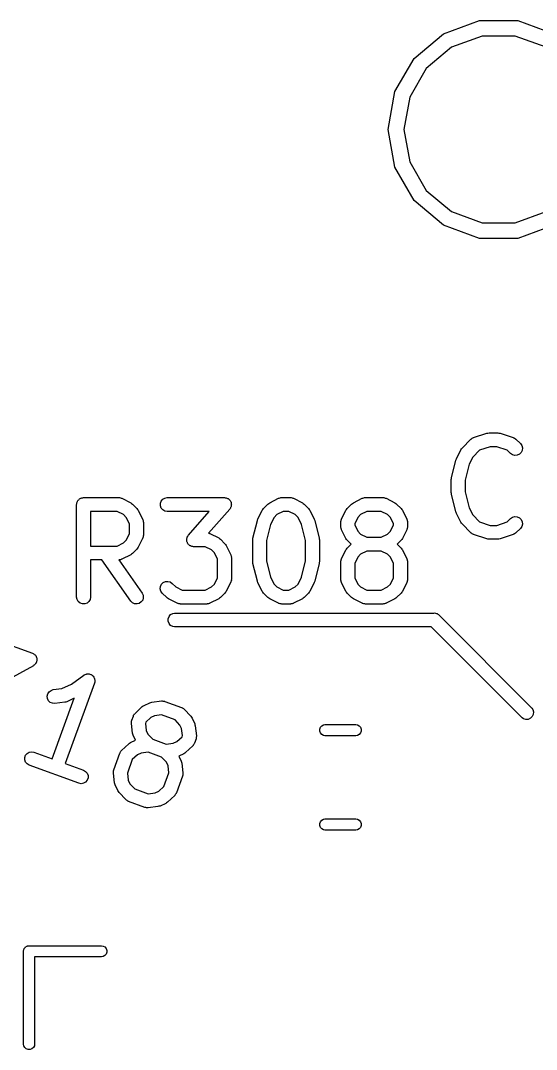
# Model space of a CAD drawing. Extents: x -0.1 to 56.2, y -70.1 to 0.1.
# Drawn here: x 30.33 to 35.91, y -32.94 to -21.82 of the extents above; entities that cross this region are included whole.
import ezdxf

# ---------------------------------------------------------------- set-up
doc = ezdxf.new("R2010")
doc.units = 0
doc.header["$MEASUREMENT"] = 0
doc.layers.add('BLACK', color=7, linetype='CONTINUOUS')

msp = doc.modelspace()

# ---------------------------------------------------------------- linework, layer by layer
at = {"layer": 'BLACK', "linetype": 'CONTINUOUS'}
for p, q in [((34.9025, -21.9651), (35.2925, -21.8232)), ((35.2925, -21.8232), (35.7075, -21.8232)), ((35.7075, -21.8232), (36.0975, -21.9651)), ((34.5846, -22.2319), (34.9025, -21.9651)), ((35.322, -21.9906), (34.9875, -22.1123)), ((35.678, -21.9906), (35.322, -21.9906)), ((36.0125, -22.1123), (35.678, -21.9906)), ((34.9875, -22.1123), (34.7148, -22.3411)), ((34.3771, -22.5913), (34.5846, -22.2319)), ((34.7148, -22.3411), (34.5368, -22.6494)), ((34.305, -23), (34.3771, -22.5913)), ((34.5368, -22.6494), (34.475, -23)), ((34.3771, -23.4087), (34.305, -23)), ((34.475, -23), (34.5368, -23.3506)), ((34.5846, -23.7681), (34.3771, -23.4087)), ((34.5368, -23.3506), (34.7148, -23.6589)), ((34.7148, -23.6589), (34.9875, -23.8877)), ((34.9025, -24.0349), (34.5846, -23.7681)), ((34.9875, -23.8877), (35.322, -24.0094)), ((35.678, -24.0094), (36.0125, -23.8877)), ((35.322, -24.0094), (35.678, -24.0094)), ((35.2925, -24.1768), (34.9025, -24.0349)), ((36.0975, -24.0349), (35.7075, -24.1768)), ((35.7075, -24.1768), (35.2925, -24.1768)), ((35.1993, -26.347), (35.2029, -26.3445)), ((35.2029, -26.3445), (35.2058, -26.3413)), ((35.2058, -26.3413), (35.2135, -26.3371)), ((35.2135, -26.3371), (35.2207, -26.332)), ((35.2207, -26.332), (35.2249, -26.3309)), ((35.2249, -26.3309), (35.2287, -26.3288)), ((35.2287, -26.3288), (35.3715, -26.2812)), ((35.3715, -26.2812), (35.3834, -26.2795)), ((35.3834, -26.2795), (35.3952, -26.2774)), ((35.3952, -26.2774), (35.4905, -26.2774)), ((35.4905, -26.2774), (35.5023, -26.2795)), ((35.5023, -26.2795), (35.5142, -26.2812)), ((35.5142, -26.2812), (35.6571, -26.3288)), ((35.6571, -26.3288), (35.6609, -26.3309)), ((35.6609, -26.3309), (35.665, -26.332)), ((35.665, -26.332), (35.6722, -26.3371)), ((35.6722, -26.3371), (35.68, -26.3413)), ((35.68, -26.3413), (35.6828, -26.3445)), ((35.6828, -26.3445), (35.6864, -26.347)), ((35.0901, -26.4617), (35.0972, -26.452)), ((35.0972, -26.452), (35.1041, -26.4422)), ((35.1041, -26.4422), (35.1993, -26.347)), ((35.4074, -26.4274), (35.2929, -26.4656)), ((35.4783, -26.4274), (35.4074, -26.4274)), ((35.5928, -26.4656), (35.4783, -26.4274)), ((35.6864, -26.347), (35.734, -26.3946)), ((35.734, -26.3946), (35.7489, -26.4159)), ((35.7489, -26.4159), (35.7557, -26.4411)), ((35.7557, -26.4411), (35.7534, -26.467)), ((35.0368, -26.5723), (35.0401, -26.5648)), ((35.0401, -26.5648), (35.0424, -26.5569)), ((35.0424, -26.5569), (35.0901, -26.4617)), ((35.2188, -26.5397), (35.1803, -26.6167)), ((35.2929, -26.4656), (35.2188, -26.5397)), ((35.6279, -26.5007), (35.5928, -26.4656)), ((35.6493, -26.5156), (35.6279, -26.5007)), ((35.6744, -26.5223), (35.6493, -26.5156)), ((35.7004, -26.5201), (35.6744, -26.5223)), ((35.724, -26.5091), (35.7004, -26.5201)), ((35.7424, -26.4906), (35.724, -26.5091)), ((35.7534, -26.467), (35.7424, -26.4906)), ((34.9891, -26.7628), (35.0368, -26.5723)), ((35.1803, -26.6167), (35.1369, -26.7902)), ((34.9869, -26.781), (34.9885, -26.7719)), ((34.9869, -26.9238), (34.9869, -26.781)), ((34.9885, -26.7719), (34.9891, -26.7628)), ((35.1369, -26.7902), (35.1369, -26.9146)), ((30.9446, -27.0149), (30.9488, -27.0099)), ((30.9488, -27.0099), (30.9521, -27.0042)), ((30.9521, -27.0042), (30.9571, -27)), ((30.9571, -27), (30.9613, -26.9949)), ((30.9613, -26.9949), (30.967, -26.9916)), ((30.967, -26.9916), (30.972, -26.9874)), ((30.972, -26.9874), (30.9782, -26.9852)), ((30.9782, -26.9852), (30.9839, -26.9819)), ((30.9839, -26.9819), (30.9903, -26.9808)), ((30.9903, -26.9808), (30.9965, -26.9785)), ((30.9965, -26.9785), (31.0031, -26.9785)), ((31.0031, -26.9785), (31.0095, -26.9774)), ((31.0095, -26.9774), (31.3905, -26.9774)), ((31.3905, -26.9774), (31.3947, -26.9781)), ((31.3947, -26.9781), (31.3991, -26.9779)), ((31.3991, -26.9779), (31.4075, -26.9804)), ((31.4075, -26.9804), (31.4161, -26.9819)), ((31.4161, -26.9819), (31.4199, -26.9841)), ((31.4199, -26.9841), (31.424, -26.9853)), ((31.424, -26.9853), (31.5193, -27.0329)), ((31.8493, -27.0149), (31.8661, -26.9949)), ((31.8661, -26.9949), (31.8886, -26.9819)), ((31.8886, -26.9819), (31.9143, -26.9774)), ((31.9143, -26.9774), (32.5333, -26.9774)), ((32.5333, -26.9774), (32.5405, -26.9787)), ((32.5405, -26.9787), (32.5479, -26.9788)), ((32.5479, -26.9788), (32.5533, -26.9809)), ((32.5533, -26.9809), (32.559, -26.9819)), ((32.559, -26.9819), (32.5653, -26.9856)), ((32.5653, -26.9856), (32.5722, -26.9882)), ((32.5722, -26.9882), (32.5765, -26.992)), ((32.5765, -26.992), (32.5815, -26.9949)), ((32.5815, -26.9949), (32.5862, -27.0005)), ((32.5862, -27.0005), (32.5918, -27.0054)), ((32.5918, -27.0054), (32.5946, -27.0104)), ((32.5946, -27.0104), (32.5983, -27.0149)), ((33.0236, -27.0329), (33.1188, -26.9853)), ((33.1188, -26.9853), (33.123, -26.9841)), ((33.123, -26.9841), (33.1267, -26.9819)), ((33.1267, -26.9819), (33.1354, -26.9804)), ((33.1354, -26.9804), (33.1438, -26.9779)), ((33.1438, -26.9779), (33.1481, -26.9781)), ((33.1481, -26.9781), (33.1524, -26.9774)), ((33.1524, -26.9774), (33.2476, -26.9774)), ((33.2476, -26.9774), (33.2519, -26.9781)), ((33.2519, -26.9781), (33.2562, -26.9779)), ((33.2562, -26.9779), (33.2646, -26.9804)), ((33.2646, -26.9804), (33.2733, -26.9819)), ((33.2733, -26.9819), (33.277, -26.9841)), ((33.277, -26.9841), (33.2812, -26.9853)), ((33.2812, -26.9853), (33.3764, -27.0329)), ((33.9284, -27.0329), (34.0236, -26.9853)), ((34.0236, -26.9853), (34.0277, -26.9841)), ((34.0277, -26.9841), (34.0315, -26.9819)), ((34.0315, -26.9819), (34.0401, -26.9804)), ((34.0401, -26.9804), (34.0486, -26.9779)), ((34.0486, -26.9779), (34.0529, -26.9781)), ((34.0529, -26.9781), (34.0571, -26.9774)), ((34.0571, -26.9774), (34.2476, -26.9774)), ((34.2476, -26.9774), (34.2519, -26.9781)), ((34.2519, -26.9781), (34.2562, -26.9779)), ((34.2562, -26.9779), (34.2646, -26.9804)), ((34.2646, -26.9804), (34.2733, -26.9819)), ((34.2733, -26.9819), (34.277, -26.9841)), ((34.277, -26.9841), (34.2812, -26.9853)), ((34.2812, -26.9853), (34.3764, -27.0329)), ((34.9885, -26.9328), (34.9869, -26.9238)), ((34.9891, -26.942), (34.9885, -26.9328)), ((35.0368, -27.1325), (34.9891, -26.942)), ((35.1369, -26.9146), (35.1803, -27.0881)), ((30.9345, -27.0524), (30.9357, -27.0459)), ((30.9345, -28.0524), (30.9345, -27.0524)), ((30.9357, -27.0394), (30.9379, -27.0332)), ((30.9357, -27.0459), (30.9357, -27.0394)), ((30.9379, -27.0332), (30.939, -27.0267)), ((30.939, -27.0267), (30.9423, -27.021)), ((30.9423, -27.021), (30.9446, -27.0149)), ((31.5193, -27.0329), (31.5289, -27.0401)), ((31.5289, -27.0401), (31.5387, -27.047)), ((31.5387, -27.047), (31.5864, -27.0946)), ((31.5864, -27.0946), (31.5933, -27.1044)), ((31.5933, -27.1044), (31.6004, -27.1141)), ((31.6004, -27.1141), (31.648, -27.2093)), ((31.8404, -27.0394), (31.8493, -27.0149)), ((31.8404, -27.0654), (31.8404, -27.0394)), ((31.8493, -27.0899), (31.8404, -27.0654)), ((31.8661, -27.1098), (31.8493, -27.0899)), ((31.8886, -27.1229), (31.8661, -27.1098)), ((31.9143, -27.1274), (31.8886, -27.1229)), ((32.5898, -27.1018), (32.3623, -27.3618)), ((32.5936, -27.0955), (32.5898, -27.1018)), ((32.5983, -27.0899), (32.5936, -27.0955)), ((32.5983, -27.0149), (32.6008, -27.0218)), ((32.6003, -27.0844), (32.5983, -27.0899)), ((32.6033, -27.0795), (32.6003, -27.0844)), ((32.6008, -27.0218), (32.6043, -27.0282)), ((32.6047, -27.0723), (32.6033, -27.0795)), ((32.6043, -27.0282), (32.6052, -27.0339)), ((32.6072, -27.0654), (32.6047, -27.0723)), ((32.6052, -27.0339), (32.6072, -27.0394)), ((32.6072, -27.0394), (32.6072, -27.0467)), ((32.6072, -27.0467), (32.6083, -27.0539)), ((32.6083, -27.0539), (32.6072, -27.0596)), ((32.6072, -27.0596), (32.6072, -27.0654)), ((32.8948, -27.2093), (32.9424, -27.1141)), ((32.9424, -27.1141), (32.9496, -27.1044)), ((32.9496, -27.1044), (32.9565, -27.0946)), ((32.9565, -27.0946), (33.0041, -27.047)), ((33.0041, -27.047), (33.0139, -27.0401)), ((33.0139, -27.0401), (33.0236, -27.0329)), ((33.3764, -27.0329), (33.3861, -27.0401)), ((33.3861, -27.0401), (33.3959, -27.047)), ((33.3959, -27.047), (33.4435, -27.0946)), ((33.4435, -27.0946), (33.4504, -27.1044)), ((33.4504, -27.1044), (33.4576, -27.1141)), ((33.4576, -27.1141), (33.5052, -27.2093)), ((33.7996, -27.2093), (33.8472, -27.1141)), ((33.8472, -27.1141), (33.8544, -27.1044)), ((33.8544, -27.1044), (33.8613, -27.0946)), ((33.8613, -27.0946), (33.9089, -27.047)), ((33.9089, -27.047), (33.9187, -27.0401)), ((33.9187, -27.0401), (33.9284, -27.0329)), ((34.3764, -27.0329), (34.3861, -27.0401)), ((34.3861, -27.0401), (34.3959, -27.047)), ((34.3959, -27.047), (34.4435, -27.0946)), ((34.4435, -27.0946), (34.4504, -27.1044)), ((34.4504, -27.1044), (34.4576, -27.1141)), ((34.4576, -27.1141), (34.5052, -27.2093)), ((35.1803, -27.0881), (35.2188, -27.1651)), ((31.0845, -27.1274), (31.0845, -27.5012)), ((31.3728, -27.1274), (31.0845, -27.1274)), ((31.4413, -27.1616), (31.3728, -27.1274)), ((31.4717, -27.192), (31.4413, -27.1616)), ((31.506, -27.2606), (31.4717, -27.192)), ((31.648, -27.2093), (31.6493, -27.2135)), ((31.6493, -27.2135), (31.6514, -27.2172)), ((31.6514, -27.2172), (31.653, -27.2259)), ((31.653, -27.2259), (31.6555, -27.2343)), ((31.6555, -27.2343), (31.6552, -27.2386)), ((32.3681, -27.1274), (31.9143, -27.1274)), ((32.1436, -27.3839), (32.3681, -27.1274)), ((32.8415, -27.4151), (32.8891, -27.2247)), ((32.8891, -27.2247), (32.8925, -27.2172)), ((32.8925, -27.2172), (32.8948, -27.2093)), ((33.0712, -27.192), (33.0327, -27.269)), ((33.1016, -27.1616), (33.0712, -27.192)), ((33.1701, -27.1274), (33.1016, -27.1616)), ((33.2299, -27.1274), (33.1701, -27.1274)), ((33.2984, -27.1616), (33.2299, -27.1274)), ((33.3288, -27.192), (33.2984, -27.1616)), ((33.3673, -27.269), (33.3288, -27.192)), ((33.5052, -27.2093), (33.5075, -27.2172)), ((33.5075, -27.2172), (33.5109, -27.2247)), ((33.5109, -27.2247), (33.5585, -27.4151)), ((33.7922, -27.2343), (33.7947, -27.2259)), ((33.7924, -27.2386), (33.7922, -27.2343)), ((33.7947, -27.2259), (33.7962, -27.2172)), ((33.7962, -27.2172), (33.7984, -27.2135)), ((33.7984, -27.2135), (33.7996, -27.2093)), ((33.9759, -27.192), (33.9417, -27.2606)), ((34.0063, -27.1616), (33.9759, -27.192)), ((34.0748, -27.1274), (34.0063, -27.1616)), ((34.2299, -27.1274), (34.0748, -27.1274)), ((34.2984, -27.1616), (34.2299, -27.1274)), ((34.3288, -27.192), (34.2984, -27.1616)), ((34.3631, -27.2606), (34.3288, -27.192)), ((34.5052, -27.2093), (34.5064, -27.2135)), ((34.5064, -27.2135), (34.5086, -27.2172)), ((34.5086, -27.2172), (34.5101, -27.2259)), ((34.5101, -27.2259), (34.5126, -27.2343)), ((34.5126, -27.2343), (34.5123, -27.2386)), ((35.0401, -27.14), (35.0368, -27.1325)), ((35.0424, -27.1478), (35.0401, -27.14)), ((35.0901, -27.2431), (35.0424, -27.1478)), ((35.2188, -27.1651), (35.2929, -27.2392)), ((35.5928, -27.2392), (35.6279, -27.2041)), ((35.6279, -27.2041), (35.6493, -27.1892)), ((35.6493, -27.1892), (35.6744, -27.1824)), ((35.6744, -27.1824), (35.7004, -27.1847)), ((35.7004, -27.1847), (35.724, -27.1957)), ((35.724, -27.1957), (35.7424, -27.2141)), ((35.7424, -27.2141), (35.7534, -27.2377)), ((31.506, -27.368), (31.506, -27.2606)), ((31.6552, -27.2386), (31.656, -27.2429)), ((31.656, -27.2429), (31.656, -27.3857)), ((33.0327, -27.269), (32.9893, -27.4426)), ((33.4107, -27.4426), (33.3673, -27.269)), ((33.7917, -27.2429), (33.7924, -27.2386)), ((33.7917, -27.2905), (33.7917, -27.2429)), ((33.7924, -27.2947), (33.7917, -27.2905)), ((33.7922, -27.299), (33.7924, -27.2947)), ((33.7947, -27.3075), (33.7922, -27.299)), ((33.7962, -27.3161), (33.7947, -27.3075)), ((33.7984, -27.3199), (33.7962, -27.3161)), ((33.7996, -27.324), (33.7984, -27.3199)), ((33.8472, -27.4193), (33.7996, -27.324)), ((33.9417, -27.2606), (33.9417, -27.2728)), ((33.9417, -27.2728), (33.9759, -27.3413)), ((33.9759, -27.3413), (34.0063, -27.3717)), ((34.2984, -27.3717), (34.3288, -27.3413)), ((34.3288, -27.3413), (34.3631, -27.2728)), ((34.3631, -27.2728), (34.3631, -27.2606)), ((34.5052, -27.324), (34.4576, -27.4193)), ((34.5064, -27.3199), (34.5052, -27.324)), ((34.5086, -27.3161), (34.5064, -27.3199)), ((34.5101, -27.3075), (34.5086, -27.3161)), ((34.5126, -27.2991), (34.5101, -27.3075)), ((34.5123, -27.2386), (34.5131, -27.2429)), ((34.5131, -27.2905), (34.5123, -27.2947)), ((34.5123, -27.2947), (34.5126, -27.2991)), ((34.5131, -27.2429), (34.5131, -27.2905)), ((35.0972, -27.2527), (35.0901, -27.2431)), ((35.1041, -27.2626), (35.0972, -27.2527)), ((35.1993, -27.3578), (35.1041, -27.2626)), ((35.2929, -27.2392), (35.4074, -27.2774)), ((35.4074, -27.2774), (35.4783, -27.2774)), ((35.4783, -27.2774), (35.5928, -27.2392)), ((35.734, -27.3102), (35.6864, -27.3578)), ((35.7489, -27.2888), (35.734, -27.3102)), ((35.7557, -27.2637), (35.7489, -27.2888)), ((35.7534, -27.2377), (35.7557, -27.2637)), ((31.4413, -27.4669), (31.4717, -27.4365)), ((31.4717, -27.4365), (31.506, -27.368)), ((31.648, -27.4193), (31.6004, -27.5145)), ((31.6493, -27.4151), (31.648, -27.4193)), ((31.6514, -27.4114), (31.6493, -27.4151)), ((31.653, -27.4027), (31.6514, -27.4114)), ((31.6555, -27.3943), (31.653, -27.4027)), ((31.656, -27.3857), (31.6552, -27.39)), ((31.6552, -27.39), (31.6555, -27.3943)), ((32.125, -27.4318), (32.1261, -27.4261)), ((32.1261, -27.439), (32.125, -27.4318)), ((32.1261, -27.4203), (32.1286, -27.4134)), ((32.1261, -27.4261), (32.1261, -27.4203)), ((32.1261, -27.4464), (32.1261, -27.439)), ((32.1281, -27.4518), (32.1261, -27.4464)), ((32.129, -27.4575), (32.1281, -27.4518)), ((32.1286, -27.4134), (32.1301, -27.4062)), ((32.1325, -27.4639), (32.129, -27.4575)), ((32.1301, -27.4062), (32.1331, -27.4013)), ((32.1331, -27.4013), (32.135, -27.3958)), ((32.135, -27.3958), (32.1398, -27.3902)), ((32.1398, -27.3902), (32.1436, -27.3839)), ((32.3623, -27.3618), (32.3685, -27.3629)), ((32.3685, -27.3629), (32.3723, -27.365)), ((32.3723, -27.365), (32.3764, -27.3663)), ((32.3764, -27.3663), (32.4716, -27.4139)), ((32.4716, -27.4139), (32.4813, -27.421)), ((32.4813, -27.421), (32.4911, -27.4279)), ((32.4911, -27.4279), (32.5387, -27.4755)), ((32.8393, -27.4333), (32.8409, -27.4243)), ((32.8393, -27.6714), (32.8393, -27.4333)), ((32.8409, -27.4243), (32.8415, -27.4151)), ((32.9893, -27.4426), (32.9893, -27.6622)), ((33.4107, -27.6622), (33.4107, -27.4426)), ((33.5585, -27.4151), (33.5591, -27.4243)), ((33.5591, -27.4243), (33.5607, -27.4333)), ((33.5607, -27.4333), (33.5607, -27.6714)), ((33.8544, -27.4289), (33.8472, -27.4193)), ((33.8613, -27.4387), (33.8544, -27.4289)), ((33.9035, -27.481), (33.8613, -27.4387)), ((34.0063, -27.3717), (34.0748, -27.406)), ((34.0748, -27.406), (34.2299, -27.406)), ((34.2299, -27.406), (34.2984, -27.3717)), ((34.4435, -27.4387), (34.4013, -27.481)), ((34.4504, -27.4289), (34.4435, -27.4387)), ((34.4576, -27.4193), (34.4504, -27.4289)), ((35.2029, -27.3603), (35.1993, -27.3578)), ((35.2058, -27.3635), (35.2029, -27.3603)), ((35.2135, -27.3677), (35.2058, -27.3635)), ((35.2207, -27.3727), (35.2135, -27.3677)), ((35.2249, -27.3739), (35.2207, -27.3727)), ((35.2287, -27.3759), (35.2249, -27.3739)), ((35.3715, -27.4235), (35.2287, -27.3759)), ((35.3834, -27.4253), (35.3715, -27.4235)), ((35.3952, -27.4274), (35.3834, -27.4253)), ((35.4905, -27.4274), (35.3952, -27.4274)), ((35.5023, -27.4253), (35.4905, -27.4274)), ((35.5142, -27.4235), (35.5023, -27.4253)), ((35.657, -27.3759), (35.5142, -27.4235)), ((35.6609, -27.3739), (35.657, -27.3759)), ((35.665, -27.3727), (35.6609, -27.3739)), ((35.6722, -27.3677), (35.665, -27.3727)), ((35.68, -27.3635), (35.6722, -27.3677)), ((35.6828, -27.3603), (35.68, -27.3635)), ((35.6864, -27.3578), (35.6828, -27.3603)), ((31.0845, -27.5012), (31.3728, -27.5012)), ((31.3728, -27.5012), (31.4413, -27.4669)), ((31.5864, -27.534), (31.5387, -27.5816)), ((31.5933, -27.5242), (31.5864, -27.534)), ((31.6004, -27.5145), (31.5933, -27.5242)), ((32.135, -27.4708), (32.1325, -27.4639)), ((32.1388, -27.4753), (32.135, -27.4708)), ((32.1416, -27.4803), (32.1388, -27.4753)), ((32.1471, -27.4852), (32.1416, -27.4803)), ((32.1518, -27.4908), (32.1471, -27.4852)), ((32.1568, -27.4937), (32.1518, -27.4908)), ((32.1612, -27.4975), (32.1568, -27.4937)), ((32.168, -27.5001), (32.1612, -27.4975)), ((32.1743, -27.5038), (32.168, -27.5001)), ((32.1801, -27.5048), (32.1743, -27.5038)), ((32.1855, -27.5069), (32.1801, -27.5048)), ((32.1928, -27.5071), (32.1855, -27.5069)), ((32.2, -27.5083), (32.1928, -27.5071)), ((32.3252, -27.5083), (32.2, -27.5083)), ((32.3937, -27.5426), (32.3252, -27.5083)), ((32.4241, -27.573), (32.3937, -27.5426)), ((32.5387, -27.4755), (32.5456, -27.4854)), ((32.5456, -27.4854), (32.5528, -27.495)), ((32.5528, -27.495), (32.6004, -27.5903)), ((33.7996, -27.6379), (33.8472, -27.5426)), ((33.8472, -27.5426), (33.8544, -27.533)), ((33.8544, -27.533), (33.8613, -27.5232)), ((33.8613, -27.5232), (33.9035, -27.481)), ((34.0748, -27.556), (34.0063, -27.5902)), ((34.2299, -27.556), (34.0748, -27.556)), ((34.2984, -27.5902), (34.2299, -27.556)), ((34.4013, -27.481), (34.4435, -27.5232)), ((34.4435, -27.5232), (34.4504, -27.533)), ((34.4504, -27.533), (34.4576, -27.5426)), ((34.4576, -27.5426), (34.5052, -27.6379)), ((31.2086, -27.6512), (31.0845, -27.6512)), ((31.0845, -27.6512), (31.0845, -28.0524)), ((31.5195, -28.0954), (31.2086, -27.6512)), ((31.3947, -27.6504), (31.3915, -27.651)), ((31.3915, -27.651), (31.6424, -28.0094)), ((31.399, -27.6507), (31.3947, -27.6504)), ((31.4075, -27.6482), (31.399, -27.6507)), ((31.4161, -27.6467), (31.4075, -27.6482)), ((31.4199, -27.6445), (31.4161, -27.6467)), ((31.424, -27.6433), (31.4199, -27.6445)), ((31.5193, -27.5957), (31.424, -27.6433)), ((31.5289, -27.5885), (31.5193, -27.5957)), ((31.5387, -27.5816), (31.5289, -27.5885)), ((32.4583, -27.6415), (32.4241, -27.573)), ((32.4583, -27.8442), (32.4583, -27.6415)), ((32.6004, -27.5903), (32.6016, -27.5944)), ((32.6016, -27.5944), (32.6038, -27.5982)), ((32.6038, -27.5982), (32.6053, -27.6068)), ((32.6053, -27.6068), (32.6078, -27.6152)), ((32.6078, -27.6152), (32.6076, -27.6195)), ((32.6076, -27.6195), (32.6083, -27.6238)), ((32.6083, -27.6238), (32.6083, -27.8619)), ((32.8409, -27.6805), (32.8393, -27.6714)), ((32.8415, -27.6896), (32.8409, -27.6805)), ((32.9893, -27.6622), (33.0327, -27.8357)), ((33.3673, -27.8357), (33.4107, -27.6622)), ((33.5591, -27.6805), (33.5585, -27.6896)), ((33.5607, -27.6714), (33.5591, -27.6805)), ((33.7917, -27.6714), (33.7924, -27.6672)), ((33.7917, -27.8619), (33.7917, -27.6714)), ((33.7922, -27.6629), (33.7947, -27.6544)), ((33.7924, -27.6672), (33.7922, -27.6629)), ((33.7947, -27.6544), (33.7962, -27.6458)), ((33.7962, -27.6458), (33.7984, -27.642)), ((33.7984, -27.642), (33.7996, -27.6379)), ((33.9759, -27.6206), (33.9417, -27.6891)), ((34.0063, -27.5902), (33.9759, -27.6206)), ((34.3288, -27.6206), (34.2984, -27.5902)), ((34.3631, -27.6891), (34.3288, -27.6206)), ((34.5052, -27.6379), (34.5064, -27.642)), ((34.5064, -27.642), (34.5086, -27.6458)), ((34.5086, -27.6458), (34.5101, -27.6544)), ((34.5101, -27.6544), (34.5126, -27.6629)), ((34.5126, -27.6629), (34.5123, -27.6672)), ((34.5123, -27.6672), (34.5131, -27.6714)), ((34.5131, -27.6714), (34.5131, -27.8619)), ((32.8891, -27.8801), (32.8415, -27.6896)), ((33.5585, -27.6896), (33.5109, -27.8801)), ((33.9417, -27.6891), (33.9417, -27.8442)), ((34.3631, -27.8442), (34.3631, -27.6891)), ((31.8528, -27.9141), (31.8713, -27.8957)), ((31.8713, -27.8957), (31.8949, -27.8847)), ((31.8949, -27.8847), (31.9208, -27.8824)), ((31.9208, -27.8824), (31.946, -27.8892)), ((31.946, -27.8892), (31.9673, -27.9041)), ((32.4241, -27.9127), (32.4583, -27.8442)), ((32.6004, -27.8954), (32.5528, -27.9907)), ((32.6016, -27.8913), (32.6004, -27.8954)), ((32.6038, -27.8876), (32.6016, -27.8913)), ((32.6053, -27.8789), (32.6038, -27.8876)), ((32.6078, -27.8705), (32.6053, -27.8789)), ((32.6083, -27.8619), (32.6076, -27.8662)), ((32.6076, -27.8662), (32.6078, -27.8705)), ((32.8925, -27.8876), (32.8891, -27.8801)), ((32.8948, -27.8954), (32.8925, -27.8876)), ((32.9424, -27.9907), (32.8948, -27.8954)), ((33.0327, -27.8357), (33.0712, -27.9127)), ((33.3288, -27.9127), (33.3673, -27.8357)), ((33.5052, -27.8954), (33.4576, -27.9907)), ((33.5075, -27.8876), (33.5052, -27.8954)), ((33.5109, -27.8801), (33.5075, -27.8876)), ((33.7924, -27.8662), (33.7917, -27.8619)), ((33.7922, -27.8705), (33.7924, -27.8662)), ((33.7947, -27.8789), (33.7922, -27.8705)), ((33.7962, -27.8876), (33.7947, -27.8789)), ((33.7984, -27.8913), (33.7962, -27.8876)), ((33.7996, -27.8954), (33.7984, -27.8913)), ((33.8472, -27.9907), (33.7996, -27.8954)), ((33.9417, -27.8442), (33.9759, -27.9127)), ((34.3288, -27.9127), (34.3631, -27.8442)), ((34.5052, -27.8954), (34.4576, -27.9907)), ((34.5064, -27.8913), (34.5052, -27.8954)), ((34.5086, -27.8876), (34.5064, -27.8913)), ((34.5101, -27.8789), (34.5086, -27.8876)), ((34.5126, -27.8705), (34.5101, -27.8789)), ((34.5131, -27.8619), (34.5123, -27.8662)), ((34.5123, -27.8662), (34.5126, -27.8705)), ((31.6424, -28.0094), (31.6534, -28.033)), ((31.8396, -27.9637), (31.8418, -27.9377)), ((31.8463, -27.9888), (31.8396, -27.9637)), ((31.8418, -27.9377), (31.8528, -27.9141)), ((31.8613, -28.0102), (31.8463, -27.9888)), ((31.9089, -28.0578), (31.8613, -28.0102)), ((31.9673, -27.9041), (32.0063, -27.9431)), ((32.0063, -27.9431), (32.0748, -27.9774)), ((32.0748, -27.9774), (32.3252, -27.9774)), ((32.3252, -27.9774), (32.3937, -27.9431)), ((32.3937, -27.9431), (32.4241, -27.9127)), ((32.5387, -28.0102), (32.4911, -28.0578)), ((32.5456, -28.0003), (32.5387, -28.0102)), ((32.5528, -27.9907), (32.5456, -28.0003)), ((32.9496, -28.0003), (32.9424, -27.9907)), ((32.9565, -28.0102), (32.9496, -28.0003)), ((33.0041, -28.0578), (32.9565, -28.0102)), ((33.0712, -27.9127), (33.1016, -27.9431)), ((33.1016, -27.9431), (33.1701, -27.9774)), ((33.1701, -27.9774), (33.2299, -27.9774)), ((33.2299, -27.9774), (33.2984, -27.9431)), ((33.2984, -27.9431), (33.3288, -27.9127)), ((33.4435, -28.0102), (33.3959, -28.0578)), ((33.4504, -28.0003), (33.4435, -28.0102)), ((33.4576, -27.9907), (33.4504, -28.0003)), ((33.8544, -28.0003), (33.8472, -27.9907)), ((33.8613, -28.0102), (33.8544, -28.0003)), ((33.9089, -28.0578), (33.8613, -28.0102)), ((33.9759, -27.9127), (34.0063, -27.9431)), ((34.0063, -27.9431), (34.0748, -27.9774)), ((34.0748, -27.9774), (34.2299, -27.9774)), ((34.2299, -27.9774), (34.2984, -27.9431)), ((34.2984, -27.9431), (34.3288, -27.9127)), ((34.4435, -28.0102), (34.3959, -28.0578)), ((34.4504, -28.0003), (34.4435, -28.0102)), ((34.4576, -27.9907), (34.4504, -28.0003)), ((30.939, -28.078), (30.9345, -28.0524)), ((30.9521, -28.1006), (30.939, -28.078)), ((30.972, -28.1173), (30.9521, -28.1006)), ((30.9965, -28.1262), (30.972, -28.1173)), ((31.047, -28.1173), (31.0225, -28.1262)), ((31.067, -28.1006), (31.047, -28.1173)), ((31.08, -28.078), (31.067, -28.1006)), ((31.0845, -28.0524), (31.08, -28.078)), ((31.5379, -28.1138), (31.5195, -28.0954)), ((31.5615, -28.1248), (31.5379, -28.1138)), ((31.5875, -28.1271), (31.5615, -28.1248)), ((31.6126, -28.1204), (31.5875, -28.1271)), ((31.634, -28.1054), (31.6126, -28.1204)), ((31.6489, -28.0841), (31.634, -28.1054)), ((31.6557, -28.0589), (31.6489, -28.0841)), ((31.6534, -28.033), (31.6557, -28.0589)), ((31.9187, -28.0647), (31.9089, -28.0578)), ((31.9284, -28.0718), (31.9187, -28.0647)), ((32.0236, -28.1195), (31.9284, -28.0718)), ((32.0277, -28.1207), (32.0236, -28.1195)), ((32.0315, -28.1229), (32.0277, -28.1207)), ((32.0401, -28.1244), (32.0315, -28.1229)), ((32.0486, -28.1269), (32.0401, -28.1244)), ((32.3599, -28.1244), (32.3514, -28.1269)), ((32.3685, -28.1229), (32.3599, -28.1244)), ((32.3723, -28.1207), (32.3685, -28.1229)), ((32.3764, -28.1195), (32.3723, -28.1207)), ((32.4716, -28.0718), (32.3764, -28.1195)), ((32.4813, -28.0647), (32.4716, -28.0718)), ((32.4911, -28.0578), (32.4813, -28.0647)), ((33.0139, -28.0647), (33.0041, -28.0578)), ((33.0236, -28.0718), (33.0139, -28.0647)), ((33.1188, -28.1195), (33.0236, -28.0718)), ((33.123, -28.1207), (33.1188, -28.1195)), ((33.1267, -28.1229), (33.123, -28.1207)), ((33.1354, -28.1244), (33.1267, -28.1229)), ((33.1438, -28.1269), (33.1354, -28.1244)), ((33.2646, -28.1244), (33.2562, -28.1269)), ((33.2733, -28.1229), (33.2646, -28.1244)), ((33.277, -28.1207), (33.2733, -28.1229)), ((33.2812, -28.1195), (33.277, -28.1207)), ((33.3764, -28.0718), (33.2812, -28.1195)), ((33.3861, -28.0647), (33.3764, -28.0718)), ((33.3959, -28.0578), (33.3861, -28.0647)), ((33.9187, -28.0647), (33.9089, -28.0578)), ((33.9284, -28.0718), (33.9187, -28.0647)), ((34.0236, -28.1195), (33.9284, -28.0718)), ((34.0277, -28.1207), (34.0236, -28.1195)), ((34.0315, -28.1229), (34.0277, -28.1207)), ((34.0401, -28.1244), (34.0315, -28.1229)), ((34.0486, -28.1269), (34.0401, -28.1244)), ((34.2646, -28.1244), (34.2562, -28.1269)), ((34.2733, -28.1229), (34.2646, -28.1244)), ((34.277, -28.1207), (34.2733, -28.1229)), ((34.2812, -28.1195), (34.277, -28.1207)), ((34.3764, -28.0718), (34.2812, -28.1195)), ((34.3861, -28.0647), (34.3764, -28.0718)), ((34.3959, -28.0578), (34.3861, -28.0647)), ((31.0225, -28.1262), (30.9965, -28.1262)), ((31.951, -28.2417), (31.974, -28.2284)), ((31.974, -28.2284), (31.9934, -28.225)), ((31.9934, -28.225), (34.7967, -28.225)), ((32.0529, -28.1266), (32.0486, -28.1269)), ((32.0571, -28.1274), (32.0529, -28.1266)), ((32.3429, -28.1274), (32.0571, -28.1274)), ((32.3471, -28.1266), (32.3429, -28.1274)), ((32.3514, -28.1269), (32.3471, -28.1266)), ((33.1481, -28.1266), (33.1438, -28.1269)), ((33.1524, -28.1274), (33.1481, -28.1266)), ((33.2476, -28.1274), (33.1524, -28.1274)), ((33.2519, -28.1266), (33.2476, -28.1274)), ((33.2562, -28.1269), (33.2519, -28.1266)), ((34.0529, -28.1266), (34.0486, -28.1269)), ((34.0571, -28.1274), (34.0529, -28.1266)), ((34.2476, -28.1274), (34.0571, -28.1274)), ((34.2519, -28.1266), (34.2476, -28.1274)), ((34.2562, -28.1269), (34.2519, -28.1266)), ((34.7967, -28.225), (34.8066, -28.2241)), ((34.8066, -28.2241), (34.8162, -28.2267)), ((34.8162, -28.2267), (34.826, -28.2284)), ((34.826, -28.2284), (34.829, -28.2301)), ((34.829, -28.2301), (34.8322, -28.231)), ((34.8322, -28.231), (34.8403, -28.2367)), ((31.925, -28.2868), (31.934, -28.2619)), ((31.925, -28.3132), (31.925, -28.2868)), ((31.934, -28.3381), (31.925, -28.3132)), ((31.934, -28.2619), (31.951, -28.2417)), ((31.951, -28.3583), (31.934, -28.3381)), ((34.8403, -28.2367), (34.849, -28.2417)), ((34.849, -28.2417), (34.8553, -28.2493)), ((34.8553, -28.2493), (35.8577, -29.2516)), ((29.8746, -28.4462), (30.4563, -28.6579)), ((31.974, -28.3716), (31.951, -28.3583)), ((31.9934, -28.375), (31.974, -28.3716)), ((34.7689, -28.375), (31.9934, -28.375)), ((35.7516, -29.3577), (34.7689, -28.375)), ((30.4563, -28.6579), (30.4627, -28.6616)), ((30.4627, -28.6616), (30.4695, -28.6642)), ((30.4695, -28.6642), (30.4739, -28.6681)), ((30.4739, -28.6681), (30.4789, -28.6709)), ((30.4789, -28.6709), (30.4836, -28.6766)), ((30.4836, -28.6766), (30.4891, -28.6814)), ((30.4725, -28.7895), (30.4668, -28.7941)), ((30.4789, -28.7859), (30.4725, -28.7895)), ((30.4826, -28.7814), (30.4789, -28.7859)), ((30.4871, -28.7778), (30.4826, -28.7814)), ((30.4909, -28.7715), (30.4871, -28.7778)), ((30.4891, -28.6814), (30.4919, -28.6865)), ((30.4956, -28.7659), (30.4909, -28.7715)), ((30.4919, -28.6865), (30.4956, -28.6909)), ((30.4956, -28.6909), (30.4981, -28.6978)), ((30.4976, -28.7605), (30.4956, -28.7659)), ((30.5006, -28.7555), (30.4976, -28.7605)), ((30.4981, -28.6978), (30.5017, -28.7042)), ((30.502, -28.7483), (30.5006, -28.7555)), ((30.5017, -28.7042), (30.5026, -28.7099)), ((30.5045, -28.7414), (30.502, -28.7483)), ((30.5026, -28.7099), (30.5045, -28.7154)), ((30.5045, -28.7154), (30.5045, -28.7227)), ((30.5045, -28.7227), (30.5057, -28.73)), ((30.5057, -28.73), (30.5045, -28.7356)), ((30.5045, -28.7356), (30.5045, -28.7414)), ((30.4668, -28.7941), (30.1641, -28.9606)), ((30.8804, -28.9932), (31.0127, -28.896)), ((31.0127, -28.896), (31.0165, -28.8941)), ((31.0165, -28.8941), (31.0196, -28.8915)), ((31.0196, -28.8915), (31.0281, -28.8884)), ((31.0281, -28.8884), (31.0361, -28.8844)), ((31.0361, -28.8844), (31.0402, -28.884)), ((31.0402, -28.884), (31.0441, -28.8826)), ((31.0441, -28.8826), (31.0531, -28.8826)), ((31.0531, -28.8826), (31.062, -28.8816)), ((31.062, -28.8816), (31.066, -28.8826)), ((31.066, -28.8826), (31.0702, -28.8826)), ((31.0702, -28.8826), (31.0786, -28.8856)), ((31.0786, -28.8856), (31.0873, -28.8877)), ((31.0873, -28.8877), (31.0907, -28.89)), ((31.0907, -28.89), (31.0946, -28.8915)), ((31.0946, -28.8915), (31.1015, -28.8972)), ((31.1015, -28.8972), (31.109, -28.9022)), ((31.109, -28.9022), (31.1114, -28.9055)), ((30.7761, -29.0419), (30.8804, -28.9932)), ((31.1276, -28.9821), (30.8113, -29.8513)), ((31.1114, -28.9055), (31.1146, -28.9082)), ((31.1146, -28.9082), (31.1191, -28.916)), ((31.1191, -28.916), (31.1244, -28.9232)), ((31.1244, -28.9232), (31.1255, -28.9272)), ((31.1255, -28.9272), (31.1276, -28.9308)), ((31.1276, -28.9308), (31.1292, -28.9396)), ((31.1283, -28.978), (31.1276, -28.9821)), ((31.13, -28.9742), (31.1283, -28.978)), ((31.1292, -28.9396), (31.1317, -28.9482)), ((31.1306, -28.9652), (31.13, -28.9742)), ((31.1321, -28.9564), (31.1306, -28.9652)), ((31.1317, -28.9482), (31.1314, -28.9523)), ((31.1314, -28.9523), (31.1321, -28.9564)), ((30.6161, -29.1227), (30.6221, -29.0974)), ((30.6191, -29.1486), (30.6161, -29.1227)), ((30.6221, -29.0974), (30.6365, -29.0756)), ((30.6365, -29.0756), (30.6574, -29.0601)), ((30.6574, -29.0601), (30.6824, -29.0527)), ((30.6824, -29.0527), (30.7761, -29.0419)), ((30.6307, -29.1719), (30.6191, -29.1486)), ((30.6496, -29.1898), (30.6307, -29.1719)), ((30.6735, -29.2001), (30.6496, -29.1898)), ((30.6703, -29.8), (30.9085, -29.1457)), ((30.6995, -29.2017), (30.6735, -29.2001)), ((30.8053, -29.1895), (30.6995, -29.2017)), ((30.8168, -29.1861), (30.8053, -29.1895)), ((30.8284, -29.183), (30.8168, -29.1861)), ((30.9085, -29.1457), (30.8284, -29.183)), ((31.5669, -29.309), (31.6442, -29.2357)), ((31.6442, -29.2357), (31.6542, -29.2291)), ((31.6542, -29.2291), (31.6641, -29.2222)), ((31.6641, -29.2222), (31.7251, -29.1938)), ((31.7251, -29.1938), (31.7367, -29.1907)), ((31.7367, -29.1907), (31.7482, -29.1872)), ((31.7482, -29.1872), (31.854, -29.1751)), ((31.854, -29.1751), (31.8583, -29.1753)), ((31.8583, -29.1753), (31.8626, -29.1746)), ((31.8626, -29.1746), (31.8712, -29.1761)), ((31.8712, -29.1761), (31.88, -29.1766)), ((31.88, -29.1766), (31.884, -29.1783)), ((31.884, -29.1783), (31.8882, -29.1791)), ((31.8882, -29.1791), (32.0672, -29.2442)), ((31.5317, -29.3825), (31.548, -29.3378)), ((31.548, -29.3378), (31.5501, -29.334)), ((31.5501, -29.334), (31.5514, -29.3299)), ((31.5514, -29.3299), (31.5566, -29.3228)), ((31.5566, -29.3228), (31.561, -29.3152)), ((31.561, -29.3152), (31.5643, -29.3124)), ((31.5643, -29.3124), (31.5669, -29.309)), ((31.7775, -29.3349), (31.7385, -29.353)), ((31.8536, -29.3261), (31.7775, -29.3349)), ((31.9993, -29.3791), (31.8536, -29.3261)), ((32.0672, -29.2442), (32.071, -29.2464)), ((32.071, -29.2464), (32.0751, -29.2476)), ((32.0751, -29.2476), (32.0822, -29.2529)), ((32.0822, -29.2529), (32.0898, -29.2573)), ((32.0898, -29.2573), (32.0926, -29.2606)), ((32.0926, -29.2606), (32.096, -29.2632)), ((32.096, -29.2632), (32.1693, -29.3405)), ((32.1693, -29.3405), (32.1759, -29.3505)), ((35.8624, -29.3437), (35.8437, -29.3624)), ((35.8577, -29.2516), (35.869, -29.2678)), ((35.8736, -29.3197), (35.8624, -29.3437)), ((35.869, -29.2678), (35.8759, -29.2934)), ((35.8759, -29.2934), (35.8736, -29.3197)), ((31.5272, -29.4082), (31.5287, -29.3995)), ((31.5279, -29.4124), (31.5272, -29.4082)), ((31.5277, -29.4167), (31.5279, -29.4124)), ((31.5398, -29.5225), (31.5277, -29.4167)), ((31.5287, -29.3995), (31.5292, -29.3907)), ((31.5292, -29.3907), (31.5309, -29.3868)), ((31.5309, -29.3868), (31.5317, -29.3825)), ((31.6829, -29.4057), (31.6787, -29.4172)), ((31.6787, -29.4172), (31.6875, -29.4933)), ((31.7385, -29.353), (31.6829, -29.4057)), ((32.052, -29.4348), (31.9993, -29.3791)), ((32.0701, -29.4737), (32.052, -29.4348)), ((32.1759, -29.3505), (32.1828, -29.3603)), ((32.1828, -29.3603), (32.2112, -29.4214)), ((32.2112, -29.4214), (32.2143, -29.433)), ((32.2143, -29.433), (32.2178, -29.4445)), ((32.2178, -29.4445), (32.2299, -29.5503)), ((33.5647, -29.4794), (33.572, -29.4595)), ((33.572, -29.4595), (33.5856, -29.4433)), ((33.5856, -29.4433), (33.6039, -29.4327)), ((33.6039, -29.4327), (33.6195, -29.43)), ((33.6195, -29.43), (33.9555, -29.43)), ((33.9555, -29.43), (33.9711, -29.4327)), ((33.9711, -29.4327), (33.9894, -29.4433)), ((33.9894, -29.4433), (34.003, -29.4595)), ((34.003, -29.4595), (34.0103, -29.4794)), ((35.7678, -29.369), (35.7516, -29.3577)), ((35.7934, -29.3759), (35.7678, -29.369)), ((35.8197, -29.3736), (35.7934, -29.3759)), ((35.8437, -29.3624), (35.8197, -29.3736)), ((31.5433, -29.534), (31.5398, -29.5225)), ((31.5464, -29.5456), (31.5433, -29.534)), ((31.5716, -29.5997), (31.5464, -29.5456)), ((31.6875, -29.4933), (31.7056, -29.5323)), ((31.7056, -29.5323), (31.7583, -29.5879)), ((32.0191, -29.614), (32.0747, -29.5613)), ((32.0789, -29.5498), (32.0701, -29.4737)), ((32.0747, -29.5613), (32.0789, -29.5498)), ((32.2289, -29.5675), (32.2284, -29.5763)), ((32.2304, -29.5589), (32.2289, -29.5675)), ((32.2299, -29.5503), (32.2297, -29.5546)), ((32.2297, -29.5546), (32.2304, -29.5589)), ((33.5647, -29.5006), (33.5647, -29.4794)), ((33.572, -29.5205), (33.5647, -29.5006)), ((33.5856, -29.5367), (33.572, -29.5205)), ((33.6039, -29.5473), (33.5856, -29.5367)), ((33.6195, -29.55), (33.6039, -29.5473)), ((33.9555, -29.55), (33.6195, -29.55)), ((33.9711, -29.5473), (33.9555, -29.55)), ((33.9894, -29.5367), (33.9711, -29.5473)), ((34.003, -29.5205), (33.9894, -29.5367)), ((34.0103, -29.5006), (34.003, -29.5205)), ((34.0103, -29.4794), (34.0103, -29.5006)), ((31.4203, -29.7117), (31.4976, -29.6385)), ((31.4976, -29.6385), (31.5076, -29.6319)), ((31.5076, -29.6319), (31.5175, -29.625)), ((31.5175, -29.625), (31.5716, -29.5997)), ((31.7583, -29.5879), (31.904, -29.6409)), ((31.904, -29.6409), (31.9801, -29.6322)), ((31.9801, -29.6322), (32.0191, -29.614)), ((32.1907, -29.6581), (32.1134, -29.7313)), ((32.1933, -29.6546), (32.1907, -29.6581)), ((32.1966, -29.6518), (32.1933, -29.6546)), ((32.201, -29.6442), (32.1966, -29.6518)), ((32.2062, -29.6371), (32.201, -29.6442)), ((32.2075, -29.633), (32.2062, -29.6371)), ((32.2096, -29.6293), (32.2075, -29.633)), ((32.2259, -29.5845), (32.2096, -29.6293)), ((32.2267, -29.5803), (32.2259, -29.5845)), ((32.2284, -29.5763), (32.2267, -29.5803)), ((30.3728, -29.7854), (30.3817, -29.7609)), ((30.3728, -29.8114), (30.3728, -29.7854)), ((30.3817, -29.7609), (30.3984, -29.7409)), ((30.3984, -29.7409), (30.421, -29.7279)), ((30.421, -29.7279), (30.4466, -29.7234)), ((30.4466, -29.7234), (30.4723, -29.7279)), ((30.4723, -29.7279), (30.6703, -29.8)), ((31.3363, -29.9195), (31.4014, -29.7405)), ((31.4014, -29.7405), (31.4036, -29.7367)), ((31.4036, -29.7367), (31.4048, -29.7326)), ((31.4048, -29.7326), (31.41, -29.7255)), ((31.41, -29.7255), (31.4144, -29.7179)), ((31.4144, -29.7179), (31.4177, -29.7152)), ((31.4177, -29.7152), (31.4203, -29.7117)), ((31.5919, -29.7558), (31.5363, -29.8084)), ((31.6309, -29.7376), (31.5919, -29.7558)), ((31.707, -29.7288), (31.6309, -29.7376)), ((31.8527, -29.7819), (31.707, -29.7288)), ((31.9054, -29.8375), (31.8527, -29.7819)), ((32.0935, -29.7448), (32.0394, -29.77)), ((32.0394, -29.77), (32.0646, -29.8241)), ((32.1034, -29.7379), (32.0935, -29.7448)), ((32.1134, -29.7313), (32.1034, -29.7379)), ((30.3817, -29.8359), (30.3728, -29.8114)), ((30.3984, -29.8558), (30.3817, -29.8359)), ((30.421, -29.8689), (30.3984, -29.8558)), ((30.958, -30.0643), (30.421, -29.8689)), ((30.8113, -29.8513), (31.0093, -29.9234)), ((31.5363, -29.8084), (31.4833, -29.9541)), ((31.9236, -29.8765), (31.9054, -29.8375)), ((31.9323, -29.9526), (31.9236, -29.8765)), ((32.0646, -29.8241), (32.0678, -29.8357)), ((32.0678, -29.8357), (32.0712, -29.8472)), ((32.0712, -29.8472), (32.0834, -29.953)), ((31.0093, -29.9234), (31.0318, -29.9364)), ((31.0318, -29.9364), (31.0486, -29.9563)), ((31.0486, -29.9563), (31.0575, -29.9808)), ((31.0575, -30.0069), (31.0486, -30.0313)), ((31.0575, -29.9808), (31.0575, -30.0069)), ((31.3317, -29.9451), (31.3333, -29.9365)), ((31.3325, -29.9494), (31.3317, -29.9451)), ((31.3322, -29.9537), (31.3325, -29.9494)), ((31.3444, -30.0595), (31.3322, -29.9537)), ((31.3333, -29.9365), (31.3338, -29.9277)), ((31.3338, -29.9277), (31.3355, -29.9237)), ((31.3355, -29.9237), (31.3363, -29.9195)), ((31.4833, -29.9541), (31.492, -30.0302)), ((31.8793, -30.0983), (31.9323, -29.9526)), ((32.0793, -29.9872), (32.0142, -30.1662)), ((32.0801, -29.983), (32.0793, -29.9872)), ((32.0818, -29.979), (32.0801, -29.983)), ((32.0823, -29.9702), (32.0818, -29.979)), ((32.0838, -29.9616), (32.0823, -29.9702)), ((32.0834, -29.953), (32.0831, -29.9573)), ((32.0831, -29.9573), (32.0838, -29.9616)), ((30.9836, -30.0688), (30.958, -30.0643)), ((31.0093, -30.0643), (30.9836, -30.0688)), ((31.0318, -30.0513), (31.0093, -30.0643)), ((31.0486, -30.0313), (31.0318, -30.0513)), ((31.3478, -30.071), (31.3444, -30.0595)), ((31.3509, -30.0826), (31.3478, -30.071)), ((31.3794, -30.1436), (31.3509, -30.0826)), ((31.492, -30.0302), (31.5102, -30.0692)), ((31.5102, -30.0692), (31.5629, -30.1248)), ((31.5629, -30.1248), (31.7086, -30.1779)), ((31.8236, -30.151), (31.8793, -30.0983)), ((31.3863, -30.1535), (31.3794, -30.1436)), ((31.3929, -30.1635), (31.3863, -30.1535)), ((31.4661, -30.2408), (31.3929, -30.1635)), ((31.7086, -30.1779), (31.7847, -30.1691)), ((31.7847, -30.1691), (31.8236, -30.151)), ((31.9953, -30.195), (31.9179, -30.2682)), ((31.9978, -30.1916), (31.9953, -30.195)), ((32.0012, -30.1888), (31.9978, -30.1916)), ((32.0055, -30.1812), (32.0012, -30.1888)), ((32.0108, -30.1741), (32.0055, -30.1812)), ((32.012, -30.17), (32.0108, -30.1741)), ((32.0142, -30.1662), (32.012, -30.17)), ((31.4696, -30.2434), (31.4661, -30.2408)), ((31.4724, -30.2467), (31.4696, -30.2434)), ((31.48, -30.2511), (31.4724, -30.2467)), ((31.487, -30.2564), (31.48, -30.2511)), ((31.4912, -30.2576), (31.487, -30.2564)), ((31.4949, -30.2597), (31.4912, -30.2576)), ((31.6739, -30.3249), (31.4949, -30.2597)), ((31.6782, -30.3256), (31.6739, -30.3249)), ((31.6821, -30.3274), (31.6782, -30.3256)), ((31.6909, -30.3279), (31.6821, -30.3274)), ((31.6996, -30.3294), (31.6909, -30.3279)), ((31.7038, -30.3287), (31.6996, -30.3294)), ((31.7081, -30.3289), (31.7038, -30.3287)), ((31.8139, -30.3167), (31.7081, -30.3289)), ((31.8254, -30.3133), (31.8139, -30.3167)), ((31.837, -30.3102), (31.8254, -30.3133)), ((31.8981, -30.2818), (31.837, -30.3102)), ((31.9079, -30.2749), (31.8981, -30.2818)), ((31.9179, -30.2682), (31.9079, -30.2749)), ((33.5856, -30.4633), (33.6039, -30.4527)), ((33.6039, -30.4527), (33.6195, -30.45)), ((33.6195, -30.45), (33.9555, -30.45)), ((33.9555, -30.45), (33.9711, -30.4527)), ((33.9711, -30.4527), (33.9894, -30.4633)), ((33.5647, -30.4994), (33.572, -30.4795)), ((33.5647, -30.5206), (33.5647, -30.4994)), ((33.572, -30.5405), (33.5647, -30.5206)), ((33.572, -30.4795), (33.5856, -30.4633)), ((33.5856, -30.5567), (33.572, -30.5405)), ((33.6039, -30.5673), (33.5856, -30.5567)), ((33.6195, -30.57), (33.6039, -30.5673)), ((33.9555, -30.57), (33.6195, -30.57)), ((33.9711, -30.5673), (33.9555, -30.57)), ((33.9894, -30.5567), (33.9711, -30.5673)), ((33.9894, -30.4633), (34.003, -30.4795)), ((34.003, -30.5405), (33.9894, -30.5567)), ((34.003, -30.4795), (34.0103, -30.4994)), ((34.0103, -30.5206), (34.003, -30.5405)), ((34.0103, -30.4994), (34.0103, -30.5206)), ((30.36, -31.8694), (30.3618, -31.8644)), ((30.36, -31.8747), (30.36, -31.8694)), ((30.36, -31.8748), (30.36, -31.8747)), ((30.36, -32.8852), (30.36, -31.8748)), ((30.3618, -31.8644), (30.3627, -31.8592)), ((30.3627, -31.8592), (30.3654, -31.8545)), ((30.3654, -31.8545), (30.3672, -31.8495)), ((30.3672, -31.8495), (30.3707, -31.8455)), ((30.3707, -31.8455), (30.3733, -31.8408)), ((30.3733, -31.8408), (30.3774, -31.8374)), ((30.3774, -31.8374), (30.3808, -31.8333)), ((30.3808, -31.8333), (30.3855, -31.8307)), ((30.3855, -31.8307), (30.3895, -31.8272)), ((30.3895, -31.8272), (30.3945, -31.8254)), ((30.3945, -31.8254), (30.3992, -31.8227)), ((30.3992, -31.8227), (30.4044, -31.8218)), ((30.4044, -31.8218), (30.4094, -31.82)), ((30.4094, -31.82), (30.4147, -31.82)), ((30.4147, -31.82), (30.4148, -31.82)), ((30.4148, -31.82), (31.2052, -31.82)), ((31.2052, -31.82), (31.2208, -31.8227)), ((31.2208, -31.8227), (31.2392, -31.8333)), ((31.2392, -31.8333), (31.2528, -31.8495)), ((31.2528, -31.8495), (31.26, -31.8694)), ((31.26, -31.8906), (31.2528, -31.9105)), ((31.26, -31.8694), (31.26, -31.8906)), ((31.2052, -31.94), (30.48, -31.94)), ((30.48, -31.94), (30.48, -32.8852)), ((31.2208, -31.9373), (31.2052, -31.94)), ((31.2392, -31.9267), (31.2208, -31.9373)), ((31.2528, -31.9105), (31.2392, -31.9267)), ((30.3627, -32.9008), (30.36, -32.8852)), ((30.3733, -32.9192), (30.3627, -32.9008)), ((30.4773, -32.9008), (30.4667, -32.9192)), ((30.48, -32.8852), (30.4773, -32.9008)), ((30.3895, -32.9328), (30.3733, -32.9192)), ((30.4094, -32.94), (30.3895, -32.9328)), ((30.4306, -32.94), (30.4094, -32.94)), ((30.4505, -32.9328), (30.4306, -32.94)), ((30.4667, -32.9192), (30.4505, -32.9328))]:
    msp.add_line(p, q, dxfattribs=at)

doc.saveas('drawing.dxf')
